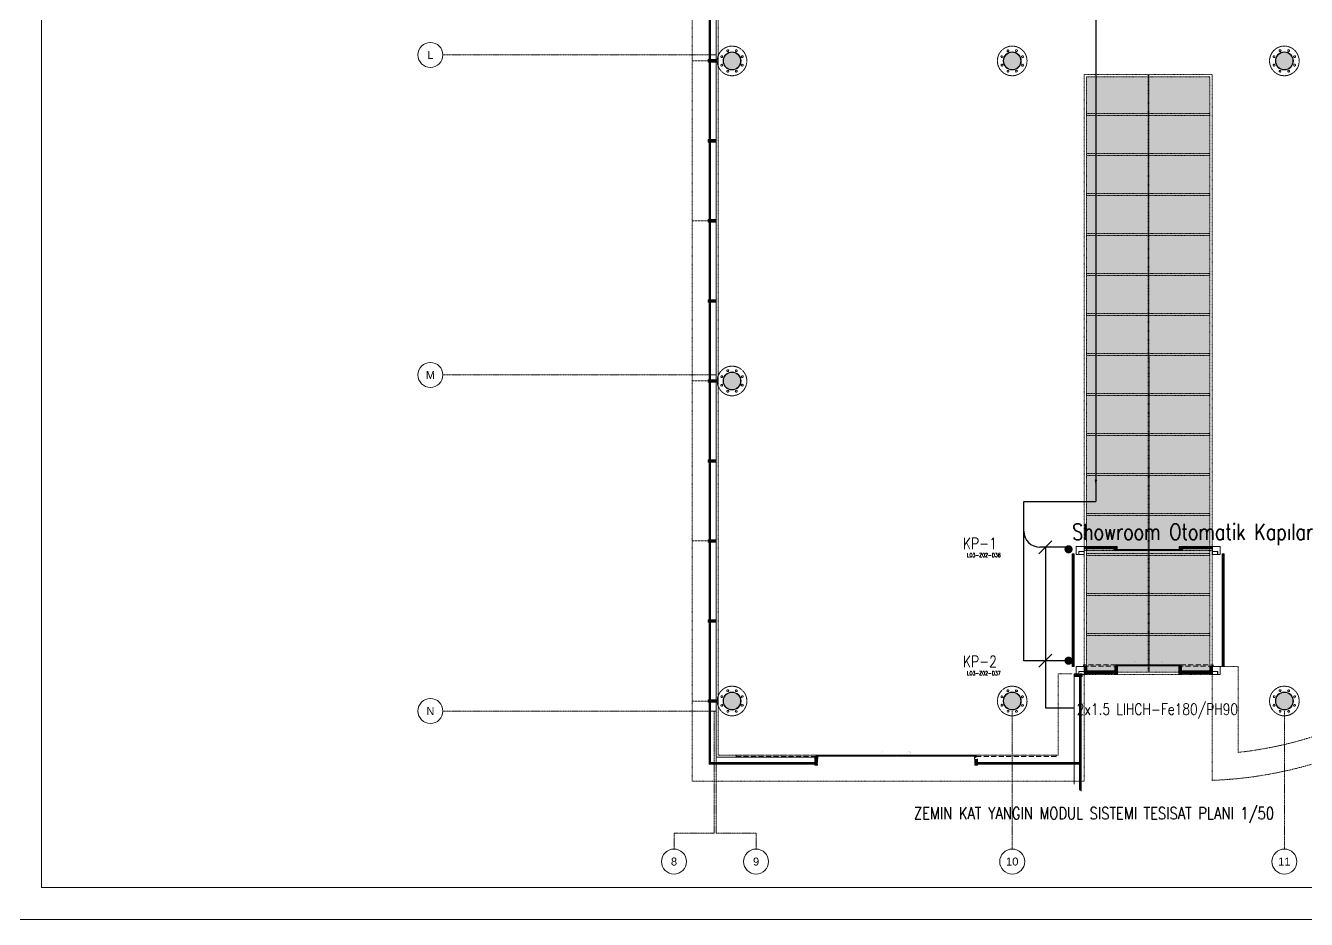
# Model space of a CAD drawing. Extents: x -2749 to 11890, y 0 to 8245.
# Drawn here: x 40 to 3240, y 0 to 2234 of the extents above; entities that cross this region are included whole.
import ezdxf
from ezdxf.enums import TextEntityAlignment as Align
from ezdxf.xclip import XClip

# ---------------------------------------------------------------- set-up
doc = ezdxf.new("R2010")
doc.units = 0
doc.header["$MEASUREMENT"] = 0
doc.header["$XCLIPFRAME"] = 0
for name, pattern in [('DASHDOT', [1, 0.5, -0.25, 0, -0.25]), ('DOT2', [0.125, 0, -0.125]), ('HIDDEN', [0.375, 0.25, -0.125])]:
    doc.linetypes.add(name, pattern=pattern)
doc.layers.get('0').update_dxf_attribs({"color": 9, "lineweight": 9})
for name, color, linetype, lineweight in [('01', 9, 'Continuous', 9), ('03S', 255, 'Continuous', 9), ('06C', 9, 'Continuous', 9), ('06D', 9, 'Continuous', 9), ('09', 9, 'Continuous', 9), ('10', 9, 'Continuous', 9), ('11', 9, 'Continuous', 9), ('15', 9, 'Continuous', 9), ('20', 9, 'DOT2', 9), ('24', 9, 'DASHDOT', 9), ('40A', 9, 'Continuous', 9), ('E-DEDEKTÖR NUMARALARI', 20, 'Continuous', 30), ('E-MODÜL HATTI', 6, 'Continuous', 30), ('E-OK', 3, 'Continuous', 30), ('E-YAZI', 7, 'Continuous', 30)]:
    doc.layers.add(name, color=color, linetype=linetype, lineweight=lineweight)
doc.styles.add('$1$Arial', font='arial.ttf', dxfattribs={"height": 2.5})
doc.styles.add('E-YAZI', font='txttw.shx')

# ---------------------------------------------------------------- blocks, each defined once
blk = doc.blocks.new('HHIMA10-IZQUIERDA$0$JUHI08')
blk.add_lwpolyline([(27, 10, -0.414214), (27, 10), (26, 10), (26, 8), (27, 8), (26, 6), (26, 0), (24, -2), (22, -2), (22, -3), (21, -2), (20, -2), (20, -3), (20, -2), (19, -2), (19, -3), (18, -2), (18, -2), (17, -3), (17, -2), (14, -2, -0.377964), (12, -2), (8, -2), (7, -3), (7, -2), (2, -2), (0, 0), (0, 6), (-1, 8), (0, 8), (0, 10), (-1, 10, -0.414214), (-1, 10), (-1, 10, -0.339454), (0, 11), (7, 14, -1), (7, 12), (7, 12, 0.330788), (5, 9), (5, 8), (7, 6, -1), (6, 5), (5, 6), (5, 4), (7, 2, -1), (6, 1), (5, 2), (5, -1), (12, -1, 0.377964), (14, -1), (21, -1), (21, 2), (20, 1, -1), (19, 2), (21, 4), (21, 6), (20, 5, -1), (19, 6), (21, 8), (21, 9, 0.330788), (19, 12), (19, 12, -1), (19, 14), (26, 11, -0.339454), (27, 10)], format="xyb", close=True)
for points in [[(4, 8), (4, 11), (1, 10), (1, 8)], [(2, 0), (4, 0), (4, 2), (1, 2), (1, 0)], [(4, 4), (4, 7), (1, 7), (1, 4)], [(22, 11), (22, 8), (24, 8), (24, 10)], [(22, 7), (22, 4), (24, 4), (24, 7)], [(24, 0), (24, 0), (22, 0), (22, 2), (24, 2)]]:
    blk.add_lwpolyline(points, close=True)
blk = doc.blocks.new('prf-10x10')
h = blk.add_hatch(color=255)
h.dxf.hatch_style = 1
h.paths.add_polyline_path([(-5, -5), (5, -5), (5, 5), (-5, 5)])
at = {"layer": '10'}
blk.add_lwpolyline([(-5, -5), (5, -5), (5, 5), (-5, 5)], close=True, dxfattribs=at)
blk = doc.blocks.new('*U614')
at = {"layer": '06D'}
blk.add_lwpolyline([(5, 0), (82.5, 0), (82.5, 5), (5, 5)], close=True, dxfattribs=at)
at = {"layer": '15'}
blk.add_lwpolyline([(82.5, 2.5), (5, 2.5)], dxfattribs=at)
at = {"layer": '10', "xscale": 0.5, "yscale": 0.5, "rotation": 270}
for p in [(2.5, 2.5), (80, 2.5)]:
    blk.add_blockref('prf-10x10', p, dxfattribs=at)
blk = doc.blocks.new('*U615')
at = {"layer": '06D'}
blk.add_lwpolyline([(5, 0), (81.9, 0), (81.9, 5), (5, 5)], close=True, dxfattribs=at)
at = {"layer": '15'}
blk.add_lwpolyline([(81.9, 2.5), (5, 2.5)], dxfattribs=at)
at = {"layer": '10', "xscale": 0.5, "yscale": 0.5, "rotation": 270}
for p in [(2.5, 2.5), (79.4, 2.5)]:
    blk.add_blockref('prf-10x10', p, dxfattribs=at)
blk = doc.blocks.new('*U1234')
at = {"layer": '06D'}
blk.add_lwpolyline([(5, 0), (281.8, 0), (281.8, 5), (5, 5)], close=True, dxfattribs=at)
at = {"layer": '15'}
blk.add_lwpolyline([(281.8, 2.5), (5, 2.5)], dxfattribs=at)
at = {"layer": '10', "xscale": 0.5, "yscale": 0.5, "rotation": 270}
for p in [(2.5, 2.5), (279.3, 2.5)]:
    blk.add_blockref('prf-10x10', p, dxfattribs=at)
blk = doc.blocks.new('p-köşe eleman')
for points in [[(5, -11.5), (0, -11.5), (0, 8.5), (20, 8.5), (20, -4), (15.7, -4), (15.7, -3.8), (19.8, -3.8), (19.8, 8.3), (0.2, 8.3), (0.2, -11.3), (5, -11.3)], [(20, -4.2), (6.5, -4.2), (6.5, -11.5), (20, -11.5)], [(19.8, -4.3), (6.7, -4.3), (6.7, -11.3), (19.8, -11.3)]]:
    blk.add_lwpolyline(points, close=True)
blk = doc.blocks.new('p-kapı-kayar')
for p, q in [((4.2, 2.1), (4.1, 1.4)), ((4.5, 1.4), (4.4, 2.1)), ((163.3, 1.4), (163.4, 2.1)), ((163.6, 2.1), (163.7, 1.4))]:
    blk.add_line(p, q)
at = {"ltscale": 1000}
for points in [[(2.4, -1.5), (2.4, -1.7), (-1, -1.7, -0.414214), (-1.6, -1.1), (-1.6, -0.2), (-1.6, -0.2), (-1.6, -0.1), (-1.6, 0.9), (-1.6, 0.9), (-1.6, 1), (-1.6, 1.8, -0.414214), (-1, 2.4), (0.9, 2.4, -1), (0.9, 2.3), (-1, 2.3, 0.085164), (-1.2, 2.2), (-1.2, 2, -1), (-1.3, 2), (-1.3, 2.1, 0.63755), (-1.3, 2.1, 0.221337), (-1.5, 1.8), (-1.5, 1.4, 1), (-1.3, 1.4), (-1.3, 1.5, -1), (-1.2, 1.5), (-1.2, 1.4, 0.414214), (-1.1, 1.3), (0.1, 1.3, -1), (0.1, 1.2), (0, 1.2, 1), (0, 1.1), (0.4, 1.1), (0.4, 1.1), (0.4, 1.1), (0.8, 1.1, 1), (0.8, 1.2), (0.7, 1.2, -1), (0.7, 1.3), (2.4, 1.3), (2.4, 1.1, -0.414214), (2.3, 1), (2.2, 1), (2.2, 1.1, 0.414214), (2.1, 1.2), (1.7, 1.2), (1.7, 1.1, -0.414214), (1.6, 1), (1.5, 1), (1.5, 1.1, 0.414214), (1.4, 1.2), (1, 1.2, 0.414214), (1, 1.1), (1, -1.5, 0.414214), (1, -1.5), (1.4, -1.5, 0.414214), (1.5, -1.5), (1.5, -1.4), (1.6, -1.4, -0.414214), (1.7, -1.5), (1.7, -1.5), (2.1, -1.5, 0.414214), (2.2, -1.5), (2.2, -1.4), (2.3, -1.4, -0.414214)], [(-1.4, -1.4, -0.196262), (-1.5, -1.1), (-1.5, 1.1, -0.414214), (-1.4, 1.2), (-1.3, 1.2, -0.414214), (-1.2, 1.1), (-1.2, 0.8), (-1, 0.8), (-1, 1.1, -0.414214), (-0.9, 1.2), (-0.2, 1.2, -0.414214), (-0.2, 1.1), (-0.2, 1, 0.414214), (-0.1, 1), (0.7, 1, -0.414214), (0.8, 0.9), (0.8, -1.4, -0.414214), (0.7, -1.5), (-0.9, -1.5, -0.414214), (-1, -1.4), (-1, -1.2), (-1.2, -1.2), (-1.2, -1.3, -0.671875)], [(78.7, -1.5), (78.3, -1.5, -0.414214), (78.2, -1.5), (78.2, -1.4), (78.1, -1.4, 0.414214), (78, -1.5), (78, -1.5), (77.6, -1.5, -0.414214), (77.5, -1.5), (77.5, -1.4), (77.4, -1.4, 0.414214), (77.3, -1.5), (77.3, -1.7), (80.7, -1.7, 0.365977), (81.3, -1.2), (80.9, -1.2), (80.9, -0.9, 0.414214), (80.9, -0.9), (80.8, -0.9, 0.414214), (80.8, -0.9), (80.8, -1), (80.5, -1), (80.5, -0.7, 0.414214), (80.4, -0.7), (80.4, -0.7, 0.414214), (80.3, -0.7), (80.3, -0.9), (80.4, -0.9), (80.3, -0.9), (80.3, -1.1, 0.414214), (80.4, -1.2), (80.7, -1.2, -0.414214), (80.8, -1.2, 0.414214), (80.9, -1.3), (80.9, -1.3, -0.760399), (80.9, -1.4, -0.136106), (80.7, -1.5), (79.1, -1.5, -0.414214), (79, -1.4), (79, 1, -0.414214), (79.1, 1.1), (80.7, 1.1, -0.136106), (80.9, 1, -0.760399), (80.9, 1), (80.9, 1, 0.414214), (80.8, 0.9, -0.414214), (80.7, 0.8), (80.4, 0.8, 0.414214), (80.3, 0.7), (80.3, 0.4, 0.414214), (80.4, 0.3), (80.4, 0.3, 0.414214), (80.5, 0.4), (80.5, 0.7), (80.8, 0.7), (80.8, 0.5, 0.414214), (80.8, 0.5), (80.9, 0.5, 0.414214), (80.9, 0.5), (80.9, 0.8), (81.3, 0.8, 0.365977), (80.7, 1.3), (77.3, 1.3), (77.3, 1.1, 0.414214), (77.4, 1), (77.5, 1), (77.5, 1.1, -0.414214), (77.6, 1.2), (78, 1.2), (78, 1.1, 0.414214), (78.1, 1), (78.2, 1), (78.2, 1.1, -0.414214), (78.3, 1.2), (78.7, 1.2, -0.414214), (78.7, 1.1), (78.7, -1.5, -0.414214)], [(89.7, -1.5), (90.1, -1.5, 0.414214), (90.2, -1.5), (90.2, -1.4), (90.3, -1.4, -0.414214), (90.4, -1.5), (90.4, -1.5), (90.8, -1.5, 0.414214), (90.9, -1.5), (90.9, -1.4), (91, -1.4, -0.414214), (91.1, -1.5), (91.1, -1.7), (87.7, -1.7, -0.365977), (87.1, -1.2), (87.5, -1.2), (87.5, -0.9, -0.414214), (87.5, -0.9), (87.6, -0.9, -0.414214), (87.6, -0.9), (87.6, -1), (87.9, -1), (87.9, -0.7, -0.414214), (88, -0.7), (88, -0.7, -0.414214), (88.1, -0.7), (88.1, -0.9), (88.1, -0.9), (88.1, -0.9), (88.1, -1.1, -0.414214), (88, -1.2), (87.7, -1.2, 0.414214), (87.6, -1.2, -0.414214), (87.5, -1.3), (87.5, -1.3, 0.760399), (87.5, -1.4, 0.136106), (87.7, -1.5), (89.3, -1.5, 0.414214), (89.4, -1.4), (89.4, 1, 0.414214), (89.3, 1.1), (87.7, 1.1, 0.136106), (87.5, 1, 0.760399), (87.5, 1), (87.5, 1, -0.414214), (87.6, 0.9, 0.414214), (87.7, 0.8), (88, 0.8, -0.414214), (88.1, 0.7), (88.1, 0.4, -0.414214), (88, 0.3), (88, 0.3, -0.414214), (87.9, 0.4), (87.9, 0.7), (87.6, 0.7), (87.6, 0.5, -0.414214), (87.6, 0.5), (87.5, 0.5, -0.414214), (87.5, 0.5), (87.5, 0.8), (87.1, 0.8, -0.365977), (87.7, 1.3), (91.1, 1.3), (91.1, 1.1, -0.414214), (91, 1), (90.9, 1), (90.9, 1.1, 0.414214), (90.8, 1.2), (90.4, 1.2), (90.4, 1.1, -0.414214), (90.3, 1), (90.2, 1), (90.2, 1.1, 0.414214), (90.1, 1.2), (89.7, 1.2, 0.414214), (89.7, 1.1), (89.7, -1.5, 0.414214)], [(165.4, -1.5), (165.4, -1.7), (168.8, -1.7, 0.414214), (169.4, -1.1), (169.4, -0.2), (169.4, -0.2), (169.4, -0.1), (169.4, 0.9), (169.4, 0.9), (169.4, 1), (169.4, 1.8, 0.414214), (168.8, 2.4), (166.9, 2.4, 1), (166.9, 2.3), (168.8, 2.3, -0.085164), (169, 2.2), (169, 2, 1), (169.1, 2), (169.1, 2.1, -0.63755), (169.1, 2.1, -0.221337), (169.3, 1.8), (169.3, 1.4, -1), (169.1, 1.4), (169.1, 1.5, 1), (169, 1.5), (169, 1.4, -0.414214), (168.9, 1.3), (167.7, 1.3, 1), (167.7, 1.2), (167.8, 1.2, -1), (167.8, 1.1), (167.4, 1.1), (167.4, 1.1), (167.4, 1.1), (167, 1.1, -1), (167, 1.2), (167.1, 1.2, 1), (167.1, 1.3), (165.4, 1.3), (165.4, 1.1, 0.414214), (165.5, 1), (165.6, 1), (165.6, 1.1, -0.414214), (165.7, 1.2), (166.1, 1.2), (166.1, 1.1, 0.414214), (166.2, 1), (166.3, 1), (166.3, 1.1, -0.414214), (166.4, 1.2), (166.8, 1.2, -0.414214), (166.8, 1.1), (166.8, -1.5, -0.414214), (166.8, -1.5), (166.4, -1.5, -0.414214), (166.3, -1.5), (166.3, -1.4), (166.2, -1.4, 0.414214), (166.1, -1.5), (166.1, -1.5), (165.7, -1.5, -0.414214), (165.6, -1.5), (165.6, -1.4), (165.5, -1.4, 0.414214)], [(169.2, -1.4, 0.196262), (169.3, -1.1), (169.3, 1.1, 0.414214), (169.2, 1.2), (169.1, 1.2, 0.414214), (169, 1.1), (169, 0.8), (168.8, 0.8), (168.8, 1.1, 0.414214), (168.7, 1.2), (168, 1.2, 0.414214), (168, 1.1), (168, 1, -0.414214), (167.9, 1), (167.1, 1, 0.414214), (167, 0.9), (167, -1.4, 0.414214), (167.1, -1.5), (168.7, -1.5, 0.414214), (168.8, -1.4), (168.8, -1.2), (169, -1.2), (169, -1.3, 0.671875)]]:
    blk.add_lwpolyline(points, format="xyb", close=True, dxfattribs=at)
for points in [[(1.5, 2.4), (3.4, 2.4, -1), (3.4, 2.2), (1.5, 2.2), (1.3, 2.2), (1.3, 2, -1), (1.2, 2), (1.2, 2.1, 0.63755), (1.2, 2.1), (1, 1.8), (1, 1.4, 1), (1.2, 1.4), (1.2, 1.4, -1), (1.3, 1.4), (1.3, 1.4, 0.414214), (1.4, 1.3), (2.6, 1.3, -1), (2.6, 1.2), (2.5, 1.2, 1), (2.5, 1.1), (2.9, 1.1), (2.9, 1.1), (2.9, 1.1), (3.3, 1.1, 1), (3.3, 1.2), (3.2, 1.2, -1), (3.2, 1.3), (83.2, 1.3, -0.365977), (83.8, 0.8), (83.7, 0.8), (83.7, 0.4), (84.2, 0), (84.2, 0), (84.2, 0), (84.1, -0.1, -0.068877), (83.7, -0.2, -0.025103), (83.4, -0.2, 0.44249), (83.3, -0.4), (83.3, -0.5), (83.4, -0.7), (83.7, -0.8), (83.8, -0.8), (83.8, -1), (83.7, -1.2), (83.7, -1.2), (83.8, -1.2, -0.365977), (83.2, -1.7), (1.5, -1.7, -0.414214), (0.9, -1.1), (0.9, -0.3), (0.9, -0.2), (0.9, -0.2), (0.9, 0.8), (0.9, 0.9), (0.9, 0.9), (0.9, 1.8, -0.414214), (1.5, 2.4)], [(85.2, 1.3, 0.365977), (84.6, 0.8), (84.7, 0.8), (84.6, 0.5), (84.6, 0.4), (84.9, 0.3), (85, 0.3), (85.1, 0.1, -0.207783), (85.1, -0.1, -0.31764), (85, -0.2), (84.7, -0.2), (84.4, -0.3), (84.3, -0.3), (84.2, -0.4), (84.2, -0.4), (84.2, -0.5), (84.7, -0.8), (84.7, -1.2), (84.6, -1.2, 0.365977), (85.2, -1.7), (166.3, -1.7, 0.414214), (166.9, -1.1), (166.9, -0.3), (166.9, -0.2), (166.9, -0.2), (166.9, 0.8), (166.9, 0.9), (166.9, 0.9), (166.9, 1.8, 0.414214), (166.3, 2.4), (164.4, 2.4, 1), (164.4, 2.2), (166.3, 2.2), (166.5, 2.2), (166.5, 2, 1), (166.6, 2), (166.6, 2.1, -0.63755), (166.6, 2.1, -0.465478), (166.6, 2.1, -0.221337), (166.8, 1.8), (166.8, 1.4, -1), (166.6, 1.4), (166.6, 1.4, 1), (166.5, 1.4), (166.5, 1.4, -0.414214), (166.4, 1.3), (85.2, 1.3)]]:
    blk.add_lwpolyline(points, format="xyb", close=True)
at = {"linetype": 'Continuous', "flags": 128}
for points in [[(4.5, 2.1), (4.5, 1.9), (6, 1.9, 0.414214), (6.3, 2.2), (6.3, 3.1), (6.2, 3.2), (6.3, 3.2), (6.3, 6.1), (6.2, 6.1), (6.3, 6.2), (6.3, 7.9), (6.2, 8.2, 0.344151), (6.1, 8.3), (6.1, 8.3), (6.1, 2.2, -0.414214), (6, 2.1), (5, 2.1), (5, 2.3, 0.414214), (4.9, 2.4), (3.9, 2.4), (3.9, 3.4), (3.7, 3.4), (3.7, 3.3), (2, 3.3), (2, 3.4), (1.8, 3.4), (1.8, 3.1), (2.2, 3.1), (2.3, 3.2), (2.3, 3.1), (3.7, 3.1), (3.7, 2.1), (2.8, 2.1), (2.8, 1.9), (4.1, 1.9), (4.1, 2.1), (3.9, 2.1), (3.9, 2.2), (4.8, 2.2), (4.8, 2.1)], [(163.3, 2.1), (163.3, 1.9), (161.8, 1.9, -0.414214), (161.5, 2.2), (161.5, 3.1), (161.6, 3.2), (161.5, 3.2), (161.5, 6.1), (161.6, 6.1), (161.5, 6.2), (161.5, 7.9), (161.6, 8.2, -0.344151), (161.7, 8.3), (161.7, 8.3), (161.7, 2.2, 0.414214), (161.8, 2.1), (162.8, 2.1), (162.8, 2.3, -0.414214), (162.9, 2.4), (163.9, 2.4), (163.9, 3.4), (164.1, 3.4), (164.1, 3.3), (165.8, 3.3), (165.8, 3.4), (166, 3.4), (166, 3.1), (165.6, 3.1), (165.5, 3.2), (165.5, 3.1), (164.1, 3.1), (164.1, 2.1), (165, 2.1), (165, 1.9), (163.7, 1.9), (163.7, 2.1), (163.9, 2.1), (163.9, 2.2), (163, 2.2), (163, 2.1)]]:
    blk.add_lwpolyline(points, format="xyb", close=True, dxfattribs=at)
for points in [[(4, 2.2), (4, 2.1), (4.7, 2.1), (4.7, 2.2)], [(81.5, -0.1), (81.5, -0.1), (81.6, -0.1), (81.7, 0), (81.7, 0), (81.7, 0.1), (81.2, 0.4), (81.2, 0.8), (80.9, 0.8), (80.9, 0.4), (80.7, 0.4), (80.7, 0.6), (80.7, 0.6), (80.7, 0.6), (80.5, 0.4), (80.5, -0.8), (80.7, -1), (80.7, -1), (80.7, -1), (80.7, -0.9), (80.9, -0.9), (80.9, -1.2), (81.2, -1.2), (81.3, -0.9), (81.3, -0.8), (81.2, -0.8), (81, -0.7), (80.9, -0.7), (80.9, -0.6), (80.8, -0.5), (80.8, -0.4), (80.8, -0.3), (80.8, -0.3), (80.9, -0.2), (81.2, -0.2), (81.4, -0.2)], [(86.9, -0.1), (86.9, -0.1), (86.8, -0.1), (86.7, 0), (86.7, 0), (86.7, 0.1), (87.2, 0.4), (87.2, 0.8), (87.5, 0.8), (87.5, 0.4), (87.7, 0.4), (87.7, 0.6), (87.7, 0.6), (87.7, 0.6), (87.9, 0.4), (87.9, -0.8), (87.7, -1), (87.7, -1), (87.7, -1), (87.7, -0.9), (87.5, -0.9), (87.5, -1.2), (87.2, -1.2), (87.1, -0.9), (87.1, -0.8), (87.3, -0.8), (87.4, -0.7), (87.5, -0.7), (87.6, -0.6), (87.6, -0.5), (87.6, -0.4), (87.6, -0.3), (87.6, -0.3), (87.5, -0.2), (87.2, -0.2), (87, -0.2)], [(163.8, 2.2), (163.8, 2.1), (163.1, 2.1), (163.1, 2.2)]]:
    blk.add_lwpolyline(points, close=True)
at = {"layer": '06D'}
for p, q in [((77.3, 1.3), (1.5, 1.3)), ((91.1, 1.3), (166.3, 1.3)), ((77.3, -1.7), (2.4, -1.7)), ((91.1, -1.7), (165.4, -1.7))]:
    blk.add_line(p, q, dxfattribs=at)
at = {"layer": '15'}
for p, q in [((1.3, 0.3), (1.3, -0.7)), ((1.3, 0.3), (78.4, 0.3)), ((78.4, 0.3), (78.4, -0.7)), ((90, 0.3), (90, -0.7)), ((166.5, 0.3), (90, 0.3)), ((166.5, 0.3), (166.5, -0.7)), ((1.3, -0.7), (78.4, -0.7)), ((166.5, -0.7), (90, -0.7))]:
    blk.add_line(p, q, dxfattribs=at)
at = {"layer": '20'}
for points in [[(-1, -1.7), (-75.8, -1.7), (-75.8, 2.4), (-1, 2.4)], [(168.8, -1.7), (244.2, -1.7), (244.2, 2.4), (168.8, 2.4)]]:
    blk.add_lwpolyline(points, dxfattribs=at)
at = {"xscale": -1}
for name, p, rotation in [('*U615', (-75.8, 8.4), 180), ('*U1234', (-100.8, -9.8), 90), ('*U1234', (274.2, -9.8), 90)]:
    blk.add_blockref(name, p, dxfattribs=dict(at, rotation=rotation))
at = {"yscale": 0.1, "zscale": 0.1}
for p, xscale, rotation in [((1.3, 1.1), 0.1, 270), ((78.4, -1.5), 0.1, 90), ((90, -1.5), -0.1, 270), ((166.5, 1.1), -0.1, 90)]:
    blk.add_blockref('HHIMA10-IZQUIERDA$0$JUHI08', p, dxfattribs=dict(at, xscale=xscale, rotation=rotation))
at = {"rotation": 180}
blk.add_blockref('*U614', (244.2, 8.4), dxfattribs=at)
at = {"layer": '10'}
blk.add_blockref('p-köşe eleman', (-95.8, -0.1), dxfattribs=at)
blk = doc.blocks.new('p-prs-kolon-02')
h = blk.add_hatch(color=255)
h.dxf.hatch_style = 1
edge = h.paths.add_edge_path()
edge.add_arc((0, 0), 22.5, 0, 360)
for radius in [22.5, 21.5]:
    blk.add_circle((0, 0), radius)
at = {"layer": '20', "linetype": 'HIDDEN'}
for points in [[(-28.2, 10.6), (-26.9, 12.9), (-24.3, 12.9), (-23, 10.6), (-24.3, 8.4), (-26.9, 8.4), (-28.2, 10.6)], [(-12.5, 27.5), (-9.9, 28.1), (-8.1, 26.3), (-8.8, 23.8), (-11.3, 23.1), (-13.1, 25), (-12.5, 27.5)], [(10.6, 28.2), (12.9, 26.9), (12.9, 24.3), (10.6, 23), (8.4, 24.3), (8.4, 26.9), (10.6, 28.2)], [(27.5, 12.5), (28.1, 9.9), (26.3, 8.1), (23.8, 8.8), (23.1, 11.3), (25, 13.1), (27.5, 12.5)], [(-27.5, -12.5), (-28.1, -9.9), (-26.3, -8.1), (-23.8, -8.8), (-23.1, -11.3), (-25, -13.1), (-27.5, -12.5)], [(-10.6, -28.2), (-12.9, -26.9), (-12.9, -24.3), (-10.6, -23), (-8.4, -24.3), (-8.4, -26.9), (-10.6, -28.2)], [(12.5, -27.5), (9.9, -28.1), (8.1, -26.3), (8.8, -23.8), (11.3, -23.1), (13.1, -25), (12.5, -27.5)], [(28.2, -10.6), (26.9, -12.9), (24.3, -12.9), (23, -10.6), (24.3, -8.4), (26.9, -8.4), (28.2, -10.6)]]:
    blk.add_lwpolyline(points, dxfattribs=at)
blk.add_circle((0, 0), 37, dxfattribs=at)
blk = doc.blocks.new('p-dog-profil_kapali')
at = {"layer": '03S'}
h = blk.add_hatch(color=256, dxfattribs=at)
h.dxf.hatch_style = 1
h.paths.add_polyline_path([(-3.2, 0), (3.2, 0), (3.2, -13.5), (2.2, -13.5), (2.2, -10.5), (1.5, -10.5), (0.5, -11.5), (0.5, -13.5), (1, -13.5), (1, -14.5), (3, -14.5), (3, -16.5), (1, -16.5), (1, -18.5), (1.8, -18.5), (1.8, -17.5), (3.2, -17.5), (3.2, -20), (-3.2, -20), (-3.2, -17.5), (-1.8, -17.5), (-1.8, -18.5), (-1, -18.5), (-1, -16.5), (-3, -16.5), (-3, -14.5), (-1, -14.5), (-1, -13.5), (-0.5, -13.5), (-0.5, -11.5), (-1.5, -10.5), (-2.3, -10.5), (-2.3, -13.5), (-3.2, -13.5)])
for p in [(3, -15.2), (3, -15.8)]:
    blk.add_point(p)
at = {"layer": '10'}
for points in [[(3.2, -10.5), (-3.2, -10.5), (-3.2, 0), (3.2, 0)], [(3.2, -20), (-3.2, -20), (-3.2, -18.5), (3.2, -18.5)], [(-1, -13.5), (1, -13.5), (1, -18.5), (-1, -18.5)]]:
    blk.add_lwpolyline(points, close=True, dxfattribs=at)
for points in [[(-3.3, -10.5), (-2.3, -10.5), (-2.3, -13.5), (-3.2, -13.5)], [(-3.2, -8), (-3.2, -8), (-1.8, -8), (-1.8, -10.5)], [(-3.2, -10.5), (-3.2, -10.5), (3.2, -10.5)], [(-3.2, -13.5), (-3.2, -10.5)], [(-3.2, -18.5), (-3.2, -17.5), (-1.8, -17.5), (-1.8, -18.5)], [(-1, -14.5), (-1, -14.5), (-3, -14.5), (-3, -16.5), (-1, -16.5)], [(1.8, -10), (-1.8, -10)], [(-0.5, -17.5), (-0.5, -17.5), (-0.5, -11.5), (-1.5, -10.5), (-1.5, -10.5)], [(1, -18.5), (1, -17.5), (-1, -17.5), (-1, -18.5)], [(1.5, -10.5), (1.5, -10.5), (0.5, -11.5), (0.5, -17.5)], [(1, -14.5), (1, -14.5), (3, -14.5), (3, -16.5), (1, -16.5)], [(3.2, -8), (3.2, -8), (1.8, -8), (1.8, -10.5)], [(1.8, -18.5), (1.8, -17.5), (3.2, -17.5), (3.2, -18.5)], [(3.2, -10.5), (2.2, -10.5), (2.2, -13.5), (3.2, -13.5), (3.2, -10.5)]]:
    blk.add_lwpolyline(points, dxfattribs=at)
blk = doc.blocks.new('p-cph_cam_dyn1806')
at = {"layer": '06C'}
blk.add_lwpolyline([(-119.75, 0), (1777, 0)], dxfattribs=at)
at = {"layer": '15'}
for points in [[(-122, -14), (1791.5, -14)], [(-122, -17), (1794, -17)], [(-120, -14.5), (1791.5, -14.5)], [(-120, -16.5), (1793.5, -16.5)], [(-119.75, -13.5), (1791.5, -13.5)], [(-119.75, -17.5), (1794.5, -17.5)]]:
    blk.add_lwpolyline(points, dxfattribs=at)
at = {"layer": '20', "linetype": 'HIDDEN', "ltscale": 2}
for points in [[(37, -60), (37, -20)], [(437, -60), (437, -20)], [(837, -60), (837, -20)], [(1237, -60), (1237, -20)], [(1637, -60), (1637, -20)]]:
    blk.add_lwpolyline(points, dxfattribs=at)
for p in [(-123, 0), (37, 0), (237, 0), (837, 0), (1037, 0), (1237, 0), (1437, 0), (437, 0), (637, 0), (1637, 0)]:
    blk.add_blockref('p-dog-profil_kapali', p)
blk = doc.blocks.new('p-cph_cam_dyn1804')
at = {"layer": '06C'}
blk.add_lwpolyline([(11.7, 0), (256.5, 0)], dxfattribs=at)
at = {"layer": '15'}
for points in [[(9.5, -13.5), (271.9, -13.5)], [(9.5, -14), (271, -14)], [(9.5, -14.5), (271, -14.5)], [(9.5, -16.5), (274.9, -16.5)], [(9.5, -17), (275.4, -17)], [(9.5, -17.5), (275.9, -17.5)]]:
    blk.add_lwpolyline(points, dxfattribs=at)
blk.add_blockref('p-dog-profil_kapali', (8.5, 0))
blk = doc.blocks.new('p-cph_cam_dyn1805')
at = {"layer": '06C'}
blk.add_lwpolyline([(11.7, 0), (258.5, 0)], dxfattribs=at)
at = {"layer": '15'}
for points in [[(9.5, -13.5), (271, -13.5)], [(9.5, -14), (271, -14)], [(9.5, -14.5), (271, -14.5)], [(9.5, -16.5), (268.9, -16.5)], [(9.5, -17), (275.4, -17)], [(9.5, -17.5), (275.9, -17.5)]]:
    blk.add_lwpolyline(points, dxfattribs=at)
blk.add_blockref('p-dog-profil_kapali', (8.5, 0))
blk = doc.blocks.new('p-cephe-kose-birlesim')
at = {"layer": '10'}
for points in [[(1, 3), (1, 5), (3, 5), (3, 3)], [(1, 4.3), (1.7, 4.3), (1.7, 3)], [(5, 1), (5, 3), (1, 3), (1, 1), (5, 1)], [(2.3, 3), (2.3, 4.3), (3, 4.3)], [(4, 3), (4, 4), (5, 4), (5, 3)], [(5, 1), (7, 1), (7, 3), (5, 3)], [(6.2, 3), (6.2, 2.3), (5, 2.3)], [(6.2, 1), (6.2, 1.7), (5, 1.7)]]:
    blk.add_lwpolyline(points, dxfattribs=at)
blk = doc.blocks.new('*U689')
blk.add_blockref('p-cephe-kose-birlesim', (-1, -5))
blk = doc.blocks.new('*U686')
at = {"layer": '03S'}
h = blk.add_hatch(color=256, dxfattribs=at)
h.dxf.hatch_style = 1
h.paths.add_polyline_path([(-81, 5.1), (-78.5, 5.1), (-78.5, 2.1), (-81, 2.1)])
h = blk.add_hatch(color=256, dxfattribs=at)
h.dxf.hatch_style = 1
h.paths.add_polyline_path([(-80.5, 2.1), (-81, 2.1), (-81, 1.6), (-80.5, 1.6)])
h = blk.add_hatch(color=256, dxfattribs=at)
h.dxf.hatch_style = 1
h.paths.add_polyline_path([(-78.5, 1.6), (-81, 1.6), (-81, 1.1), (-78.5, 1.1)])
h = blk.add_hatch(color=256, dxfattribs=at)
h.dxf.hatch_style = 1
h.paths.add_polyline_path([(-78.2, 1), (-79.3, 1), (-79.3, 0.6), (-78.2, 0.6)])
h = blk.add_hatch(color=256, dxfattribs=at)
h.dxf.hatch_style = 1
h.paths.add_polyline_path([(-78.5, 4.4), (-77, 4.4), (-77, 5.1), (-78.5, 5.1)])
h = blk.add_hatch(color=256, dxfattribs=at)
h.dxf.hatch_style = 1
h.paths.add_polyline_path([(-78.5, 2.1), (-77, 2.1), (-77, 2.8), (-78.5, 2.8)])
h = blk.add_hatch(color=256, dxfattribs=at)
h.dxf.hatch_style = 1
h.paths.add_polyline_path([(-4.5, 5.1), (-4.5, 4.4), (-3, 4.4), (-3, 5.1)])
h = blk.add_hatch(color=256, dxfattribs=at)
h.dxf.hatch_style = 1
h.paths.add_polyline_path([(-3, 2.8), (-4.5, 2.8), (-4.5, 2.1), (-3, 2.1)])
h = blk.add_hatch(color=256, dxfattribs=at)
h.dxf.hatch_style = 1
h.paths.add_polyline_path([(-0.5, 5.1), (-3, 5.1), (-3, 4.4), (-3, 2.1), (-0.5, 2.1)])
h = blk.add_hatch(color=256, dxfattribs=at)
h.dxf.hatch_style = 1
h.paths.add_polyline_path([(0.5, 5.1), (3, 5.1), (3, 4.4), (3, 2.1), (0.5, 2.1)])
h = blk.add_hatch(color=256, dxfattribs=at)
h.dxf.hatch_style = 1
h.paths.add_polyline_path([(3, 5.1), (3, 4.4), (4.5, 4.4), (4.5, 5.1)])
h = blk.add_hatch(color=256, dxfattribs=at)
h.dxf.hatch_style = 1
h.paths.add_polyline_path([(3, 2.1), (4.5, 2.1), (4.5, 2.8), (3, 2.8)])
h = blk.add_hatch(color=256, dxfattribs=at)
h.dxf.hatch_style = 1
h.paths.add_polyline_path([(78.5, 4.4), (77, 4.4), (77, 5.1), (78.5, 5.1)])
h = blk.add_hatch(color=256, dxfattribs=at)
h.dxf.hatch_style = 1
h.paths.add_polyline_path([(78.5, 2.1), (77, 2.1), (77, 2.8), (78.5, 2.8)])
h = blk.add_hatch(color=256, dxfattribs=at)
h.dxf.hatch_style = 1
h.paths.add_polyline_path([(78.2, 1), (79.3, 1), (79.3, 0.6), (78.2, 0.6)])
h = blk.add_hatch(color=256, dxfattribs=at)
h.dxf.hatch_style = 1
h.paths.add_polyline_path([(81, 5.1), (78.5, 5.1), (78.5, 2.1), (81, 2.1)])
h = blk.add_hatch(color=256, dxfattribs=at)
h.dxf.hatch_style = 1
h.paths.add_polyline_path([(81, 1.1), (81, 1.6), (78.5, 1.6), (78.5, 1.1)])
h = blk.add_hatch(color=256, dxfattribs=at)
h.dxf.hatch_style = 1
h.paths.add_polyline_path([(80.5, 2.1), (80.5, 1.6), (81, 1.6), (81, 2.1)])
for points in [[(-80.5, 2.1), (-80.5, 1.6)], [(80.5, 2.1), (80.5, 1.6)]]:
    blk.add_lwpolyline(points)
at = {"layer": '06D'}
for p, q in [((-4.5, 5.1), (-77, 5.1)), ((-4.5, 2.1), (-77, 2.1)), ((4.5, 5.1), (77, 5.1)), ((4.5, 2.1), (77, 2.1))]:
    blk.add_line(p, q, dxfattribs=at)
at = {"layer": '06D', "const_width": 0.2}
for points in [[(-7.5, 10.1), (-37.5, 10.1), (-30.5, 15.1)], [(7.5, 10.1), (37.5, 10.1), (30.5, 15.1)]]:
    blk.add_lwpolyline(points, dxfattribs=at)
at = {"layer": '10'}
for points in [[(-81.3, -0.8), (-79.3, -0.8), (-79.3, 1)], [(-77, 5.1), (-81, 5.1), (-81, 1.1), (-78.5, 1.1), (-78.5, 1.6), (-81, 1.6)], [(-80.4, 1), (-77, 1), (-77, -5)], [(-79.3, 0.6), (-78.2, 0.6), (-78.2, 1)], [(-78.5, 2.1), (-77, 2.1), (-77, 2.8), (-78.5, 2.8), (-78.5, 2.1)], [(-3, 5.1), (-4.5, 5.1), (-4.5, 4.4), (-3, 4.4), (-3, 5.1)], [(-3, 2.8), (-4.5, 2.8), (-4.5, 2.1), (-3, 2.1), (-3, 2.8)], [(3, 5.1), (4.5, 5.1), (4.5, 4.4), (3, 4.4), (3, 5.1)], [(3, 2.8), (4.5, 2.8), (4.5, 2.1), (3, 2.1), (3, 2.8)], [(79.9, 1), (76.5, 1), (76.5, -5)], [(77, 5.1), (81, 5.1), (81, 1.1), (78.5, 1.1), (78.5, 1.6), (81, 1.6)], [(78.5, 2.1), (77, 2.1), (77, 2.8), (78.5, 2.8), (78.5, 2.1)], [(79.3, 0.6), (78.2, 0.6), (78.2, 1)], [(81.3, -0.8), (79.3, -0.8), (79.3, 1)]]:
    blk.add_lwpolyline(points, dxfattribs=at)
for points in [[(-81, 5.1), (-78.5, 5.1), (-78.5, 2.1), (-81, 2.1)], [(-0.5, 2.1), (-3, 2.1), (-3, 5.1), (-0.5, 5.1)], [(0.5, 2.1), (3, 2.1), (3, 5.1), (0.5, 5.1)], [(81, 5.1), (78.5, 5.1), (78.5, 2.1), (81, 2.1)]]:
    blk.add_lwpolyline(points, close=True, dxfattribs=at)
at = {"layer": '11'}
for points in [[(-3.4, 3), (-3.4, 4.2), (-78, 4.2), (-78, 3), (-3.4, 3)], [(3.4, 3), (3.4, 4.2), (78, 4.2), (78, 3), (3.4, 3)]]:
    blk.add_lwpolyline(points, dxfattribs=at)
at = {"layer": '20', "linetype": 'HIDDEN', "ltscale": 50}
for points in [[(-81, 5.1), (-162, 5.1), (-162, 1.1), (-81, 1.1)], [(81, 5.1), (162, 5.1), (162, 1.1), (81, 1.1)]]:
    blk.add_lwpolyline(points, dxfattribs=at)
blk = doc.blocks.new('*U687')
at = {"layer": '03S'}
h = blk.add_hatch(color=256, dxfattribs=at)
h.dxf.hatch_style = 1
h.paths.add_polyline_path([(-200, 5.1), (-197.5, 5.1), (-197.5, 2.1), (-200, 2.1)])
h = blk.add_hatch(color=256, dxfattribs=at)
h.dxf.hatch_style = 1
h.paths.add_polyline_path([(-199.5, 2.1), (-200, 2.1), (-200, 1.6), (-199.5, 1.6)])
h = blk.add_hatch(color=256, dxfattribs=at)
h.dxf.hatch_style = 1
h.paths.add_polyline_path([(-197.5, 1.6), (-200, 1.6), (-200, 1.1), (-197.5, 1.1)])
h = blk.add_hatch(color=256, dxfattribs=at)
h.dxf.hatch_style = 1
h.paths.add_polyline_path([(-197.2, 1), (-198.3, 1), (-198.3, 0.6), (-197.2, 0.6)])
h = blk.add_hatch(color=256, dxfattribs=at)
h.dxf.hatch_style = 1
h.paths.add_polyline_path([(-197.5, 4.4), (-196, 4.4), (-196, 5.1), (-197.5, 5.1)])
h = blk.add_hatch(color=256, dxfattribs=at)
h.dxf.hatch_style = 1
h.paths.add_polyline_path([(-197.5, 2.1), (-196, 2.1), (-196, 2.8), (-197.5, 2.8)])
h = blk.add_hatch(color=256, dxfattribs=at)
h.dxf.hatch_style = 1
h.paths.add_polyline_path([(-4.5, 5.1), (-4.5, 4.4), (-3, 4.4), (-3, 5.1)])
h = blk.add_hatch(color=256, dxfattribs=at)
h.dxf.hatch_style = 1
h.paths.add_polyline_path([(-3, 2.8), (-4.5, 2.8), (-4.5, 2.1), (-3, 2.1)])
h = blk.add_hatch(color=256, dxfattribs=at)
h.dxf.hatch_style = 1
h.paths.add_polyline_path([(-0.5, 5.1), (-3, 5.1), (-3, 4.4), (-3, 2.1), (-0.5, 2.1)])
h = blk.add_hatch(color=256, dxfattribs=at)
h.dxf.hatch_style = 1
h.paths.add_polyline_path([(0.5, 5.1), (3, 5.1), (3, 4.4), (3, 2.1), (0.5, 2.1)])
h = blk.add_hatch(color=256, dxfattribs=at)
h.dxf.hatch_style = 1
h.paths.add_polyline_path([(3, 5.1), (3, 4.4), (4.5, 4.4), (4.5, 5.1)])
h = blk.add_hatch(color=256, dxfattribs=at)
h.dxf.hatch_style = 1
h.paths.add_polyline_path([(3, 2.1), (4.5, 2.1), (4.5, 2.8), (3, 2.8)])
h = blk.add_hatch(color=256, dxfattribs=at)
h.dxf.hatch_style = 1
h.paths.add_polyline_path([(197.5, 4.4), (196, 4.4), (196, 5.1), (197.5, 5.1)])
h = blk.add_hatch(color=256, dxfattribs=at)
h.dxf.hatch_style = 1
h.paths.add_polyline_path([(197.5, 2.1), (196, 2.1), (196, 2.8), (197.5, 2.8)])
h = blk.add_hatch(color=256, dxfattribs=at)
h.dxf.hatch_style = 1
h.paths.add_polyline_path([(197.2, 1), (198.3, 1), (198.3, 0.6), (197.2, 0.6)])
h = blk.add_hatch(color=256, dxfattribs=at)
h.dxf.hatch_style = 1
h.paths.add_polyline_path([(200, 5.1), (197.5, 5.1), (197.5, 2.1), (200, 2.1)])
h = blk.add_hatch(color=256, dxfattribs=at)
h.dxf.hatch_style = 1
h.paths.add_polyline_path([(200, 1.1), (200, 1.6), (197.5, 1.6), (197.5, 1.1)])
h = blk.add_hatch(color=256, dxfattribs=at)
h.dxf.hatch_style = 1
h.paths.add_polyline_path([(199.5, 2.1), (199.5, 1.6), (200, 1.6), (200, 2.1)])
for points in [[(-199.5, 2.1), (-199.5, 1.6)], [(199.5, 2.1), (199.5, 1.6)]]:
    blk.add_lwpolyline(points)
at = {"layer": '06D'}
for p, q in [((-4.5, 5.1), (-196, 5.1)), ((-4.5, 2.1), (-196, 2.1)), ((4.5, 5.1), (196, 5.1)), ((4.5, 2.1), (196, 2.1))]:
    blk.add_line(p, q, dxfattribs=at)
at = {"layer": '06D', "const_width": 0.2}
for points in [[(-7.5, 10.1), (-37.5, 10.1), (-30.5, 15.1)], [(7.5, 10.1), (37.5, 10.1), (30.5, 15.1)]]:
    blk.add_lwpolyline(points, dxfattribs=at)
at = {"layer": '10'}
for points in [[(-200.3, -0.8), (-198.3, -0.8), (-198.3, 1)], [(-196, 5.1), (-200, 5.1), (-200, 1.1), (-197.5, 1.1), (-197.5, 1.6), (-200, 1.6)], [(-199.4, 1), (-196, 1), (-196, -5)], [(-198.3, 0.6), (-197.2, 0.6), (-197.2, 1)], [(-197.5, 2.1), (-196, 2.1), (-196, 2.8), (-197.5, 2.8), (-197.5, 2.1)], [(-3, 5.1), (-4.5, 5.1), (-4.5, 4.4), (-3, 4.4), (-3, 5.1)], [(-3, 2.8), (-4.5, 2.8), (-4.5, 2.1), (-3, 2.1), (-3, 2.8)], [(3, 5.1), (4.5, 5.1), (4.5, 4.4), (3, 4.4), (3, 5.1)], [(3, 2.8), (4.5, 2.8), (4.5, 2.1), (3, 2.1), (3, 2.8)], [(198.9, 1), (195.5, 1), (195.5, -5)], [(196, 5.1), (200, 5.1), (200, 1.1), (197.5, 1.1), (197.5, 1.6), (200, 1.6)], [(197.5, 2.1), (196, 2.1), (196, 2.8), (197.5, 2.8), (197.5, 2.1)], [(198.3, 0.6), (197.2, 0.6), (197.2, 1)], [(200.3, -0.8), (198.3, -0.8), (198.3, 1)]]:
    blk.add_lwpolyline(points, dxfattribs=at)
for points in [[(-200, 5.1), (-197.5, 5.1), (-197.5, 2.1), (-200, 2.1)], [(-0.5, 2.1), (-3, 2.1), (-3, 5.1), (-0.5, 5.1)], [(0.5, 2.1), (3, 2.1), (3, 5.1), (0.5, 5.1)], [(200, 5.1), (197.5, 5.1), (197.5, 2.1), (200, 2.1)]]:
    blk.add_lwpolyline(points, close=True, dxfattribs=at)
at = {"layer": '11'}
for points in [[(-3.4, 3), (-3.4, 4.2), (-197, 4.2), (-197, 3), (-3.4, 3)], [(3.4, 3), (3.4, 4.2), (197, 4.2), (197, 3), (3.4, 3)]]:
    blk.add_lwpolyline(points, dxfattribs=at)
at = {"layer": '20', "linetype": 'HIDDEN', "ltscale": 50}
for points in [[(-200, 5.1), (-400, 5.1), (-400, 1.1), (-200, 1.1)], [(200, 5.1), (400, 5.1), (400, 1.1), (200, 1.1)]]:
    blk.add_lwpolyline(points, dxfattribs=at)
blk = doc.blocks.new('p-cph_cam_dyn1807')
at = {"layer": '06C'}
blk.add_lwpolyline([(3.25, 0), (273, 0)], dxfattribs=at)
at = {"layer": '15'}
for points in [[(1, -13.5), (287.5, -13.5)], [(1, -14), (287.5, -14)], [(1, -14.5), (287.5, -14.5)], [(1, -16.5), (289.5, -16.5)], [(1, -17), (290, -17)], [(1, -17.5), (290.5, -17.5)]]:
    blk.add_lwpolyline(points, dxfattribs=at)
blk.add_blockref('p-dog-profil_kapali', (0, 0))
blk = doc.blocks.new('p-cph_cam_dyn1803')
at = {"layer": '06C'}
blk.add_lwpolyline([(3.25, -11), (73.75, -11)], dxfattribs=at)
at = {"layer": '15'}
for points in [[(1, -13.5), (76, -13.5)], [(1, -14), (76, -14)], [(1, -14.5), (76, -14.5)], [(1, -16.5), (76, -16.5)], [(1, -17), (76, -17)], [(1, -17.5), (76, -17.5)]]:
    blk.add_lwpolyline(points, dxfattribs=at)
for p in [(0, 0), (77, 0)]:
    blk.add_blockref('p-dog-profil_kapali', p)
blk = doc.blocks.new('p-cph_cam_dyn1801')
at = {"layer": '06C'}
blk.add_lwpolyline([(3.25, -11), (73.25, -11)], dxfattribs=at)
at = {"layer": '15'}
for points in [[(1, -13.5), (75.5, -13.5)], [(1, -14), (75.5, -14)], [(1, -14.5), (75.5, -14.5)], [(1, -16.5), (75.5, -16.5)], [(1, -17), (75.5, -17)], [(1, -17.5), (75.5, -17.5)]]:
    blk.add_lwpolyline(points, dxfattribs=at)
for p in [(0, 0), (76.5, 0)]:
    blk.add_blockref('p-dog-profil_kapali', p)
blk = doc.blocks.new('p-cam ısıklık')
at = {"layer": '09'}
h = blk.add_hatch(dxfattribs=at)
h.set_pattern_fill('DOTS', color=256, scale=5)
h.set_pattern_definition([(0, (-3005.0576, -612.123), (3.96875, 7.9375), [0, -7.9375])])
h.paths.add_polyline_path([(-6, 6), (-6, 1494), (-314, 1494), (-314, 6)])
for points in [[(-320, 0), (-320, 1500), (0, 1500), (0, 0)], [(-314, 6), (-314, 1494), (-6, 1494), (-6, 6)], [(-6, 1397.5), (-314, 1397.5), (-314, 1402.5), (-6, 1402.5)], [(-6, 1297.5), (-314, 1297.5), (-314, 1302.5), (-6, 1302.5)], [(-6, 1197.5), (-314, 1197.5), (-314, 1202.5), (-6, 1202.5)], [(-6, 1097.5), (-314, 1097.5), (-314, 1102.5), (-6, 1102.5)], [(-6, 997.5), (-314, 997.5), (-314, 1002.5), (-6, 1002.5)], [(-6, 897.5), (-314, 897.5), (-314, 902.5), (-6, 902.5)], [(-6, 797.5), (-314, 797.5), (-314, 802.5), (-6, 802.5)], [(-6, 697.5), (-314, 697.5), (-314, 702.5), (-6, 702.5)], [(-6, 597.5), (-314, 597.5), (-314, 602.5), (-6, 602.5)], [(-6, 497.5), (-314, 497.5), (-314, 502.5), (-6, 502.5)], [(-6, 397.5), (-314, 397.5), (-314, 402.5), (-6, 402.5)], [(-6, 297.5), (-314, 297.5), (-314, 302.5), (-6, 302.5)], [(-6, 197.5), (-314, 197.5), (-314, 202.5), (-6, 202.5)], [(-6, 97.5), (-314, 97.5), (-314, 102.5), (-6, 102.5)]]:
    blk.add_lwpolyline(points, close=True)
for points in [[(-160.1, 6), (-160.3, 1498.5)], [(-158.1, 6), (-158.3, 1498.5)]]:
    blk.add_lwpolyline(points)
blk = doc.blocks.new('$0$0_aks')
at = {"linetype": 'Continuous'}
blk.add_circle((0, 0), 3.12, dxfattribs=at)
at = {"style": '$1$Arial'}
blk.add_attdef('AKS', text='', height=2.5, dxfattribs=at).set_placement((0, 0), align=Align.MIDDLE_CENTER)
blk = doc.blocks.new('AKS')
at = {"layer": '24', "ltscale": 2}
for points in [[(1062.5, 2145.9), (1745.1, 2145.9)], [(1062.5, 1345.9), (1745.1, 1345.9)], [(1062.5, 505.9), (1745.1, 505.9)], [(1740.1, 505.9), (1740.1, 200.8)], [(1745.1, 505.9), (1745.1, 200.8)], [(2485.1, 505.9), (2485.1, 160.8)], [(3165.1, 505.9), (3165.1, 160.8)], [(1740.1, 200.8), (1640.1, 200.8), (1640.1, 160.8)], [(1745.1, 200.8), (1845.1, 200.8), (1845.1, 160.8)]]:
    blk.add_lwpolyline(points, dxfattribs=at)
at = {"layer": '24'}
ref = blk.add_blockref('$0$0_aks', (1031.3, 2145.9), dxfattribs=dict(at, xscale=10, yscale=10, zscale=10))
ref.add_attrib('AKS', 'L', dxfattribs={"layer": '0', "height": 20, "style": '$1$Arial'}).set_placement((1031.3, 2145.9), align=Align.MIDDLE_CENTER)
ref = blk.add_blockref('$0$0_aks', (1031.3, 1345.9), dxfattribs=dict(at, xscale=10, yscale=10, zscale=10))
ref.add_attrib('AKS', 'M', dxfattribs={"layer": '0', "height": 20, "style": '$1$Arial'}).set_placement((1031.3, 1345.9), align=Align.MIDDLE_CENTER)
ref = blk.add_blockref('$0$0_aks', (1031.3, 505.9), dxfattribs=dict(at, xscale=10, yscale=10, zscale=10))
ref.add_attrib('AKS', 'N', dxfattribs={"layer": '0', "height": 20, "style": '$1$Arial'}).set_placement((1031.3, 505.9), align=Align.MIDDLE_CENTER)
ref = blk.add_blockref('$0$0_aks', (1640.1, 129.6), dxfattribs=dict(at, xscale=10, yscale=10, zscale=10))
ref.add_attrib('AKS', '8', dxfattribs={"layer": '0', "height": 20, "style": '$1$Arial'}).set_placement((1640.1, 129.6), align=Align.MIDDLE_CENTER)
ref = blk.add_blockref('$0$0_aks', (1845.1, 129.6), dxfattribs=dict(at, xscale=10, yscale=10, zscale=10))
ref.add_attrib('AKS', '9', dxfattribs={"layer": '0', "height": 20, "style": '$1$Arial'}).set_placement((1845.1, 129.6), align=Align.MIDDLE_CENTER)
ref = blk.add_blockref('$0$0_aks', (2485.1, 129.6), dxfattribs=dict(at, xscale=10, yscale=10, zscale=10))
ref.add_attrib('AKS', '10', dxfattribs={"layer": '0', "height": 20, "style": '$1$Arial'}).set_placement((2485.1, 129.6), align=Align.MIDDLE_CENTER)
ref = blk.add_blockref('$0$0_aks', (3165.1, 129.6), dxfattribs=dict(at, xscale=10, yscale=10, zscale=10))
ref.add_attrib('AKS', '11', dxfattribs={"layer": '0', "height": 20, "style": '$1$Arial'}).set_placement((3165.1, 129.6), align=Align.MIDDLE_CENTER)

msp = doc.modelspace()

# ---------------------------------------------------------------- linework, layer by layer
at = {"layer": '20'}
for points in [[(2685.1, 615.1), (2685.1, 345.9), (1705.1, 345.9), (1705.1, 2309.1), (1745.1, 2309.1)], [(1770.1, 2302.6), (1770.1, 410.9), (2620.1, 410.9), (2620.1, 613.9), (2655.1, 613.9)]]:
    msp.add_lwpolyline(points, dxfattribs=at)
msp.add_lwpolyline([(3005.1, 347.6), (3005.1, 632.1), (3070.1, 632.1), (3070.1, 417.5, 0.367452), (3920.1, 1315.9), (3920.3, 2309.1), (3985.1, 2309.1), (3984.8, 1313.5, -0.388173), (3005.1, 347.6, -142.730725)], format="xyb", dxfattribs=at)
at = {"layer": '40A'}
for points in [[(5945, 4205), (0, 4205), (0, 0), (5945, 0)], [(5405.1, 80), (80, 80), (80, 4125), (5405.1, 4125)]]:
    msp.add_lwpolyline(points, close=True, dxfattribs=at)
at = {"layer": 'E-MODÜL HATTI', "ltscale": 50}
for p, q in [((2714.1, 2935.4), (2714.1, 1044.6)), ((2534.3, 646.6), (2534.3, 1044.6)), ((2534.3, 1044.6), (2714.1, 1044.6)), ((2645.9, 930.3), (2574.3, 930.3)), ((2645.9, 646.6), (2534.3, 646.6))]:
    msp.add_line(p, q, dxfattribs=at)
msp.add_lwpolyline([(2714.1, 1081.5, 0, 6, 0), (2714.1, 1099.1, 0, 0, 0)], format="xyseb", dxfattribs=at)
msp.add_arc((2574.3, 970.3), 40, 180, 270, dxfattribs=at)
at = {"layer": 'E-OK', "color": 4, "linetype": 'Continuous', "const_width": 10.2}
for points in [[(2645.9, 920.1, -1), (2645.9, 930.3, -1)], [(2645.9, 641.5, -1), (2645.9, 651.7, -1)]]:
    msp.add_lwpolyline(points, format="xyb", close=True, dxfattribs=at)
at = {"layer": 'E-YAZI', "color": 3}
for p, q in [((2604.1, 946.5), (2571.8, 914.1)), ((2588, 930.3), (2588, 528.9)), ((2604.1, 662.7), (2571.8, 630.4)), ((2588, 528.9), (2658.7, 528.9))]:
    msp.add_line(p, q, dxfattribs=at)

# ---------------------------------------------------------------- block references
for name, p in [('AKS', (20, 15)), ('p-cph_cam_dyn1801', (2688.3, 632.1)), ('*U687', (2215.1, 405.8)), ('*U689', (1748.6, 393.4))]:
    msp.add_blockref(name, p)
at = {"rotation": 270}
msp.add_blockref('p-cph_cam_dyn1806', (1765.1, 2182.9), dxfattribs=at)
at = {"xscale": -1, "rotation": 90}
msp.add_blockref('p-cph_cam_dyn1807', (2660.1, 610.7), dxfattribs=at)
at = {"xscale": -1}
for name, p in [('p-cph_cam_dyn1803', (3001.8, 632.1)), ('p-cph_cam_dyn1804', (2023.5, 405.9)), ('*U689', (2676.6, 392.9))]:
    msp.add_blockref(name, p, dxfattribs=at)
ref = msp.add_blockref('p-cph_cam_dyn1805', (2406.6, 405.9))
XClip(ref).set_block_clipping_path([(1.5580315023, -24.6122841413), (271.4092004284, -4.9103156915)])
at = {"layer": '01'}
for p in [(1805.1, 2145.9), (2505.1, 2145.9), (3185.1, 2145.9), (1805.1, 1345.9), (1805.1, 545.9), (2505.1, 545.9), (3185.1, 545.9)]:
    msp.add_blockref('p-prs-kolon-02', p, dxfattribs=at)
at = {"layer": '10'}
for name, p in [('p-kapı-kayar', (2760.8, 923.7)), ('p-köşe eleman', (2665.1, 623.6))]:
    msp.add_blockref(name, p, dxfattribs=at)
at = {"layer": '10', "xscale": -1}
for p in [(3025.1, 923.6), (3025.1, 623.6)]:
    msp.add_blockref('p-köşe eleman', p, dxfattribs=at)
at = {"layer": '20'}
for name, p in [('p-cam ısıklık', (3005.1, 612.1)), ('*U686', (2845.1, 631.5))]:
    msp.add_blockref(name, p, dxfattribs=at)

# ---------------------------------------------------------------- texts
at = {"layer": 'E-DEDEKTÖR NUMARALARI', "style": 'E-YAZI', "width": 0.7}
for s, p in [('L03-Z02-D36', (2392.2, 905.7)), ('L03-Z02-D37', (2392.2, 610.2))]:
    msp.add_text(s, height=10, dxfattribs=at).set_placement(p)
at = {"layer": 'E-YAZI', "color": 3, "style": 'E-YAZI', "width": 0.8}
for s, height, p in [('Showroom Otomatik Kapılar', 40, (2655, 948.8)), ('KP-1', 28, (2382.2, 925.7)), ('KP-2', 28, (2382.2, 630.7)), ('2x1.5 LIHCH-Fe180/PH90', 28, (2666.3, 511.3))]:
    msp.add_text(s, height=height, dxfattribs=at).set_placement(p)
at = {"layer": 'E-YAZI', "color": 4, "style": 'E-YAZI', "width": 0.8}
msp.add_text('ZEMIN KAT YANGIN MODUL SISTEMI TESISAT PLANI 1/50', height=30, dxfattribs=at).set_placement((2259.4, 250.2))

doc.saveas('drawing.dxf')
